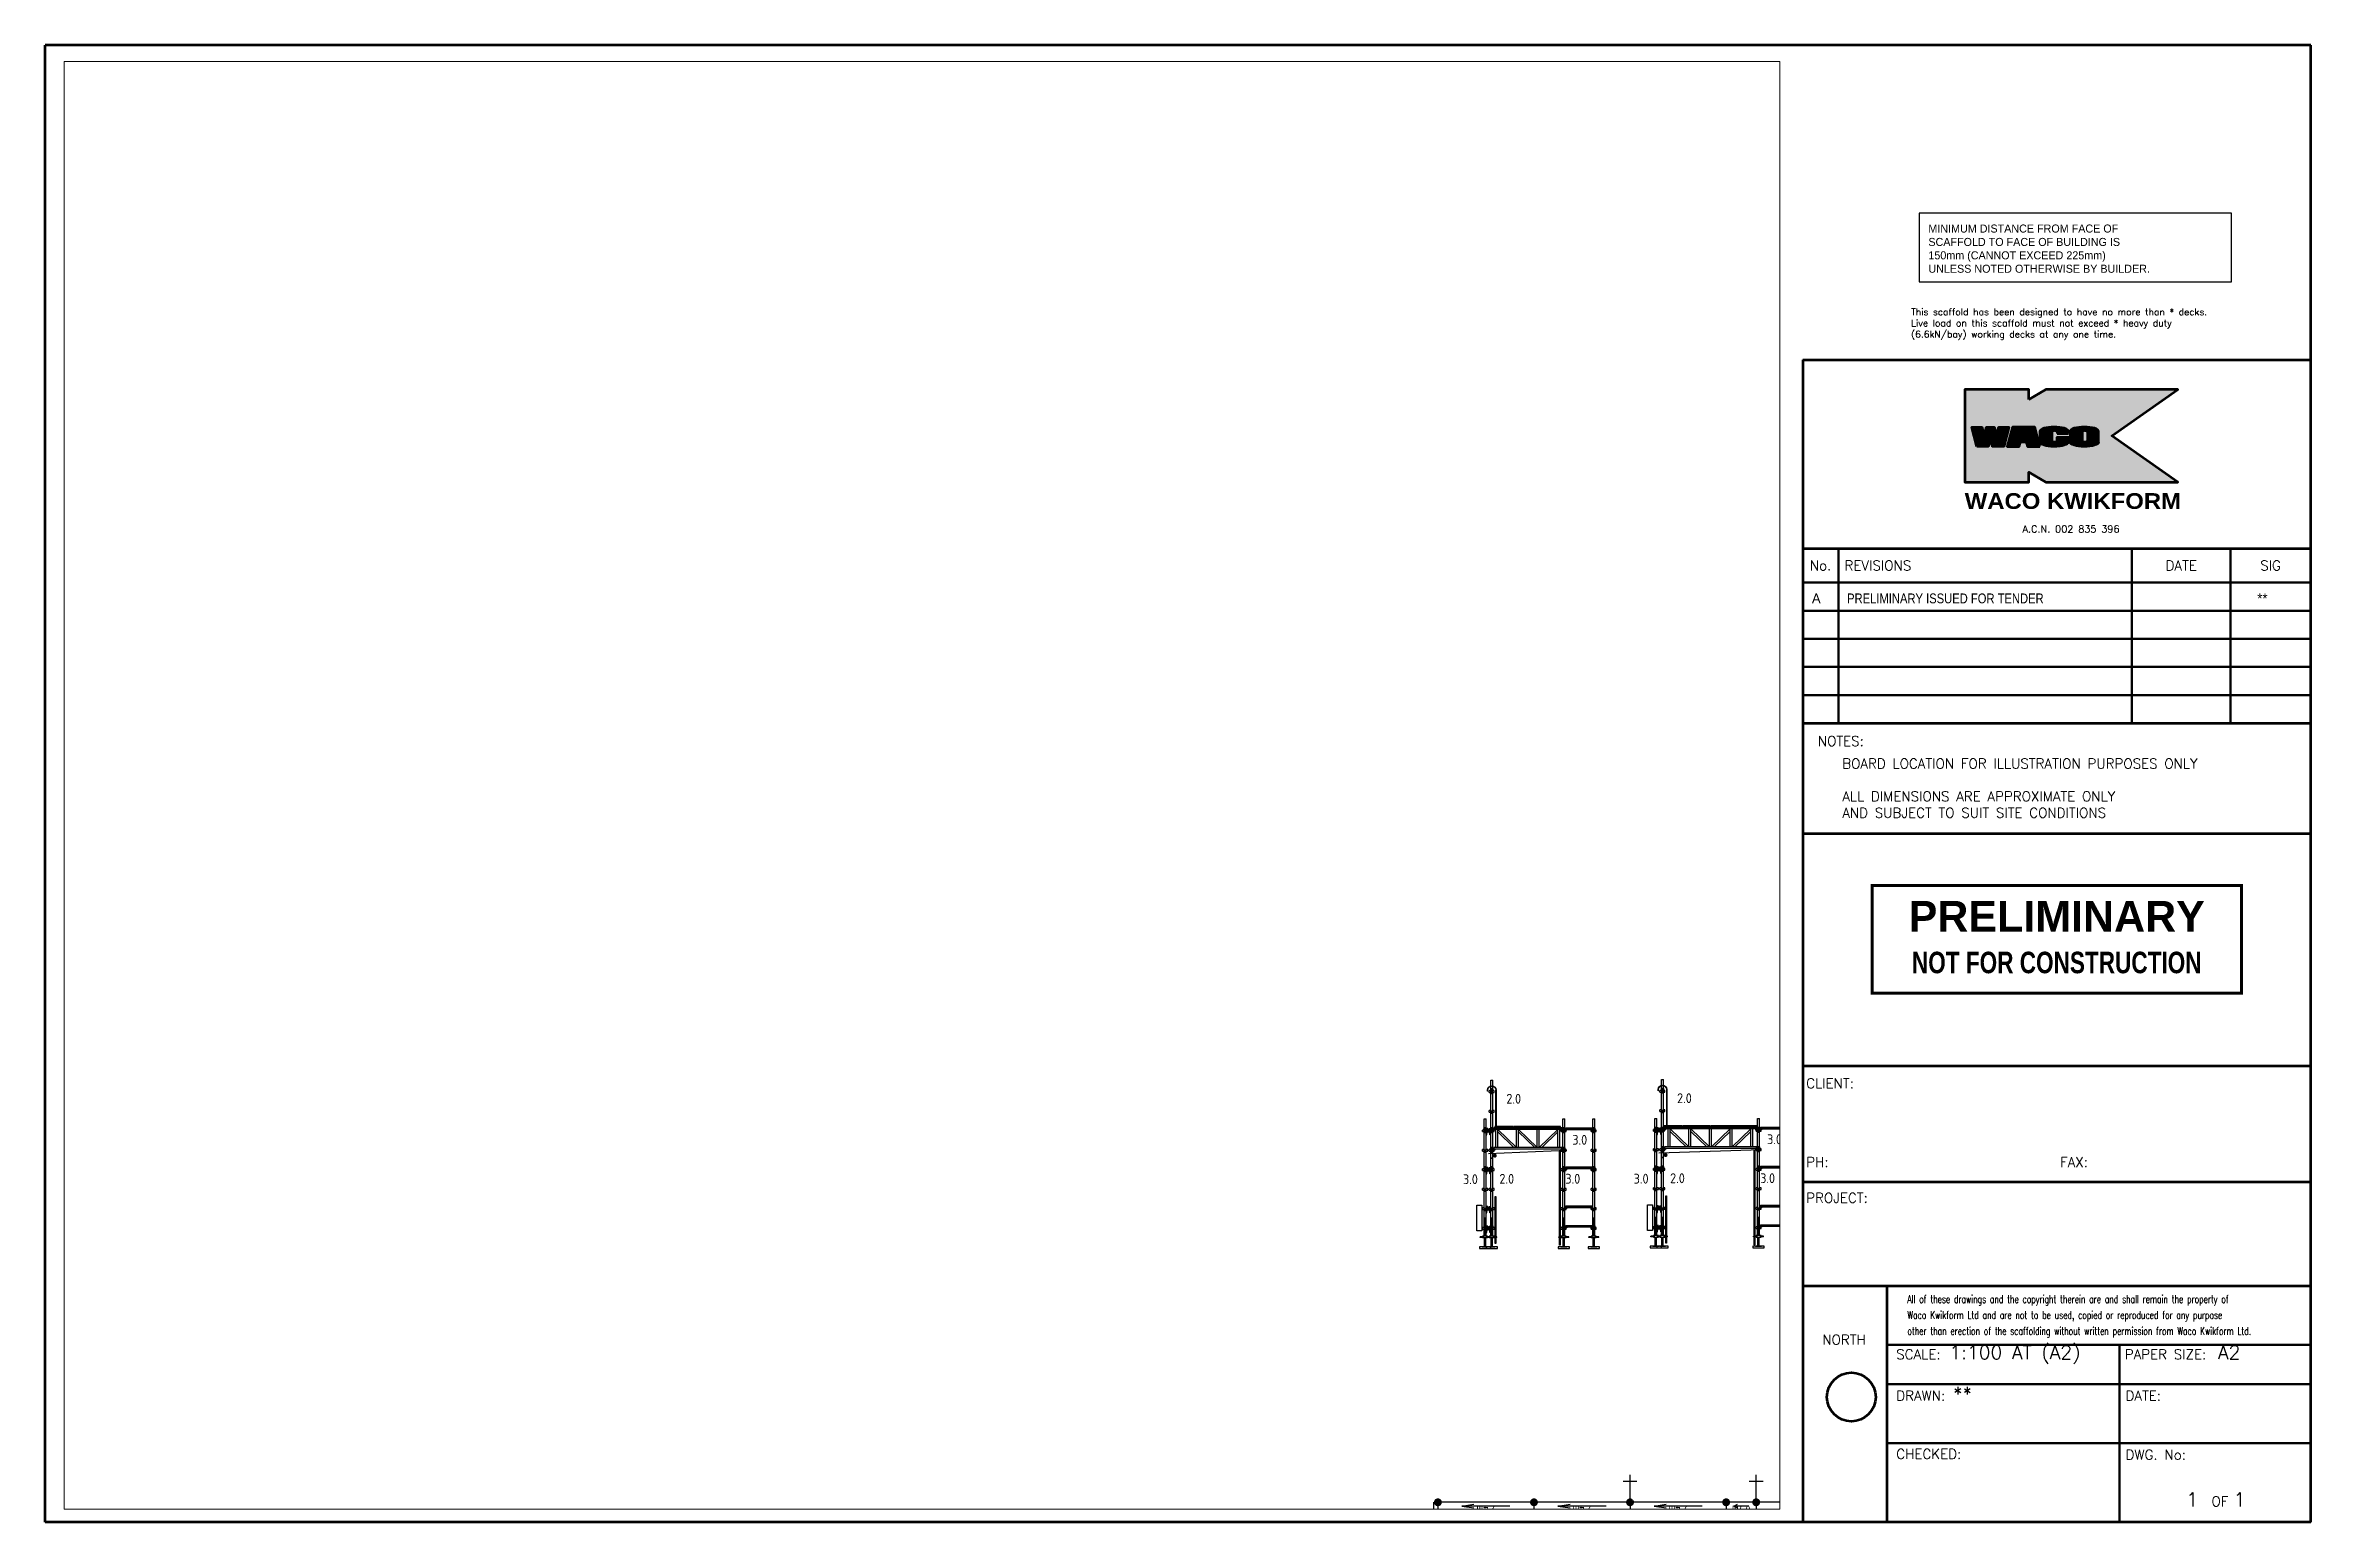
# Paper-space layout 'WACO Kwikform A2 Drawing Sheet No Ledgen' of a CAD drawing. Header units: millimetres. Extents: x 0 to 575, y 0 to 375.
# The model-space entities are those that its viewports show. They can reach past a viewport. Long polylines and large blocks are cut down to what shows.
import ezdxf
from ezdxf.enums import TextEntityAlignment as Align

# ---------------------------------------------------------------- set-up
doc = ezdxf.new("R2010")
doc.units = ezdxf.units.MM
doc.linetypes.add('KwikScaf_DASHED', pattern=[3.75, 2.5, -1.25])
doc.linetypes.add('KwikScaf_Line', pattern=[1, 1, 0])
doc.layers.get('0').update_dxf_attribs({"linetype": 'CONTINUOUS'})
for name, color, linetype in [('DISTANCE', 3, 'CONTINUOUS'), ('KwikScaf Matrix', 7, 'CONTINUOUS'), ('KwikScaf Schematic', 7, 'CONTINUOUS'), ('KwikScaf Sections', 7, 'CONTINUOUS'), ('PRELIMINARY', 7, 'CONTINUOUS'), ('RED', 8, 'CONTINUOUS')]:
    doc.layers.add(name, color=color, linetype=linetype)
for name, color, linetype, lineweight in [('Sheet 018', 10, 'CONTINUOUS', 18), ('Sheet 025', 7, 'CONTINUOUS', 25), ('Sheet 035', 5, 'CONTINUOUS', 35), ('Sheet 050', 130, 'CONTINUOUS', 50), ('Sheet 070', 180, 'CONTINUOUS', 70)]:
    doc.layers.add(name, color=color, linetype=linetype, lineweight=lineweight)
doc.layers.add('Viewport', color=7, linetype='CONTINUOUS', plot=False)
doc.styles.add('ARCH', font='archd.shx', dxfattribs={"height": 250})
doc.styles.add('KwikScaf ISO', font='isocp.shx')
doc.styles.add('ROMANS', font='romans')
doc.styles.add('STAMP', font='ARIALBD.TTF')
doc.styles.add('WACO', font='ariblk.TTF')
pattern_1 = [(0, (0, 0), (0, 0.174625), [0.127, -0.047625]), (90, (0, 0), (-0.174625, 1e-17), [0.127, -0.047625])]

# ---------------------------------------------------------------- blocks, each defined once
blk = doc.blocks.new('REVDES')
at = {"style": 'ARCH'}
for tag, p in [('01', (2.31, 1.87)), ('03', (87.68, 1.87)), ('04', (115.37, 1.87))]:
    blk.add_attdef(tag, p, '', height=2.5, dxfattribs=at)
at = {"style": 'ARCH', "width": 0.85}
blk.add_attdef('02', (11.25, 1.87), '', height=2.5, dxfattribs=at)
blk = doc.blocks.new('PREL')
at = {"layer": 'RED', "const_width": 100}
blk.add_lwpolyline([(6000, 1750), (-6000, 1750), (-6000, -1750), (6000, -1750)], close=True, dxfattribs=at)
at = {"layer": 'RED', "style": 'STAMP'}
blk.add_text('PRELIMINARY', height=1000, dxfattribs=at).set_placement((0, 750), align=Align.MIDDLE)
at = {"layer": 'RED', "style": 'STAMP', "width": 0.75}
blk.add_text('NOT FOR CONSTRUCTION', height=700, dxfattribs=at).set_placement((0, -750), align=Align.MIDDLE)
blk = doc.blocks.new('REVISED TITLE')
at = {"layer": 'Sheet 025', "style": 'ROMANS'}
for s, p in [('CLIENT:', (-128.05, 110.15)), ('PH:', (-128.05, 90.15)), ('FAX:', (-63.6, 90.15)), ('PROJECT:', (-128.05, 81.06)), ('SCALE:', (-105.19, 41.33)), ('PAPER SIZE:', (-47.19, 41.33)), ('DRAWN:', (-105.19, 30.85)), ('DATE:', (-46.99, 30.85)), ('CHECKED:', (-105.19, 16.04)), ('DWG. No:', (-46.99, 15.86)), ('OF', (-25.18, 3.98))]:
    blk.add_text(s, height=2.5, dxfattribs=at).set_placement(p)
at = {"layer": 'Sheet 035', "style": 'ROMANS'}
for tag, p in [('CLIENT_CONTACT', (-110.61, 110.15)), ('ADDRESS_STREET', (-110.61, 100.15)), ('COMPANY', (-110.61, 105.15)), ('CITY', (-110.61, 95.15)), ('PHONE_NO.', (-110.61, 90.15)), ('FAX_NO.', (-46.16, 90.15)), ('PROJECT_TITLE:', (-110.61, 81.06)), ('PROJECT_DESCRIPTION', (-110.61, 76.06)), ('PROJECT_DESCRIPTION_2', (-110.61, 71.06)), ('PROJECT_DESCRIPTION_3', (-110.61, 66.06)), ('PROJECT_DESCRIPTION_4', (-110.61, 61.06)), ('SCALE', (-91.76, 41.33)), ('PAPER_SIZE', (-23.56, 41.33)), ('DRAFTSMAN', (-90.76, 30.85)), ('DATE', (-35.55, 30.85)), ('DWG_NO', (-46.15, 9.93))]:
    blk.add_attdef(tag, p, '', height=3.5, dxfattribs=at)
for tag, p in [('PAGE_NO.', (-30.05, 3.98)), ('OF_PAGES.', (-18.05, 3.98))]:
    blk.add_attdef(tag, text='', height=3.5, dxfattribs=at).set_placement(p, align=Align.CENTER)
blk = doc.blocks.new('2D Jack Adjustable Screw')
at = {"color": 0, "extrusion": (1, -1.83691e-16, 2.30446e-16)}
for p, q in [((-265.5, 100), (-273.5, 100)), ((-273.5, 100), (-273.5, -52)), ((-265.5, 100), (-265.5, -52)), ((-265.5, 42.5), (-40, 42.5)), ((-265.5, 5.5), (-40, 5.5)), ((-40, 87.75), (-35, 87.75)), ((-40, 87.75), (-40, 24)), ((-40, 24), (-40, -39.75)), ((-35, 151.5), (-20, 151.5)), ((-35, 62.25), (-35, 151.5)), ((-35, 62.25), (-20, 62.25)), ((-20, 62.25), (-20, 151.5)), ((-20, 87.75), (0, 87.75)), ((0, 24), (0, 87.75)), ((0, 42.5), (454.5, 42.5)), ((0, -39.75), (0, 24)), ((0, 5.5), (454.5, 5.5)), ((454.5, 24), (454.5, 42.5)), ((454.5, 5.5), (454.5, 24)), ((-265.5, -52), (-273.5, -52)), ((-40, -39.75), (-35, -39.75)), ((-20, -14.25), (-35, -14.25)), ((-35, -103.5), (-35, -14.25)), ((-35, -103.5), (-20, -103.5)), ((-20, -103.5), (-20, -14.25)), ((-20, -39.75), (0, -39.75))]:
    blk.add_line(p, q, dxfattribs=at)
blk = doc.blocks.new('2D Standard 3 Metre')
at = {"layer": 'KwikScaf Matrix', "color": 0, "extrusion": (0, 1, 0)}
for p, q in [((-185, -24), (-185, 24)), ((-185, 24), (-8, 24)), ((-33, 16), (7, 16)), ((-33, 16), (-33, 6)), ((-33, 6), (-33, -6)), ((-8, 64), (-8, 60)), ((-8, 64), (32, 64)), ((-8, 60), (-8, 22)), ((-8, 22), (32, 22)), ((-8, 22), (-8, 18)), ((32, 18), (-8, 18)), ((7, 6), (7, 16)), ((7, -6), (7, 6)), ((32, 60), (32, 64)), ((32, 22), (32, 60)), ((32, 24), (487, 24)), ((32, 18), (32, 22)), ((462, 16), (462, 6)), ((462, 16), (502, 16)), ((462, 6), (462, -6)), ((487, 64), (487, 60)), ((487, 64), (527, 64)), ((487, 60), (487, 22)), ((487, 22), (527, 22)), ((487, 22), (487, 18)), ((527, 18), (487, 18)), ((502, 6), (502, 16)), ((502, -6), (502, 6)), ((527, 60), (527, 64)), ((527, 22), (527, 60)), ((527, 24), (982, 24)), ((527, 18), (527, 22)), ((957, 16), (997, 16)), ((957, 16), (957, 6)), ((957, 6), (957, -6)), ((982, 64), (982, 60)), ((982, 64), (1022, 64)), ((982, 60), (982, 22)), ((982, 22), (1022, 22)), ((982, 22), (982, 18)), ((1022, 18), (982, 18)), ((997, 6), (997, 16)), ((997, -6), (997, 6)), ((1022, 60), (1022, 64)), ((1022, 22), (1022, 60)), ((1022, 24), (1477, 24)), ((1022, 18), (1022, 22)), ((1452, 16), (1492, 16)), ((1452, 16), (1452, 6)), ((1452, 6), (1452, -6)), ((1477, 64), (1477, 60)), ((1477, 64), (1517, 64)), ((1477, 60), (1477, 22)), ((1477, 22), (1517, 22)), ((1477, 22), (1477, 18)), ((1517, 18), (1477, 18)), ((1492, 6), (1492, 16)), ((1492, -6), (1492, 6)), ((1517, 60), (1517, 64)), ((1517, 22), (1517, 60)), ((1517, 24), (1972, 24)), ((1517, 18), (1517, 22)), ((1947, 16), (1987, 16)), ((1947, 16), (1947, 6)), ((1947, 6), (1947, -6)), ((1972, 64), (1972, 60)), ((1972, 64), (2012, 64)), ((1972, 60), (1972, 22)), ((1972, 22), (2012, 22)), ((1972, 22), (1972, 18)), ((2012, 18), (1972, 18)), ((1987, 6), (1987, 16)), ((1987, -6), (1987, 6)), ((2012, 60), (2012, 64)), ((2012, 22), (2012, 60)), ((2012, 24), (2467, 24)), ((2012, 18), (2012, 22)), ((2442, 16), (2442, 6)), ((2442, 16), (2482, 16)), ((2442, 6), (2442, -6)), ((2467, 64), (2467, 60)), ((2467, 64), (2507, 64)), ((2467, 60), (2467, 22)), ((2467, 22), (2507, 22)), ((2467, 22), (2467, 18)), ((2507, 18), (2467, 18)), ((2482, 6), (2482, 16)), ((2482, -6), (2482, 6)), ((2507, 60), (2507, 64)), ((2507, 22), (2507, 60)), ((2507, 24), (2787, 24)), ((2507, 18), (2507, 22)), ((2787, 24), (2787, -24)), ((-185, -24), (-8, -24)), ((-33, -6), (-33, -16)), ((-33, -16), (7, -16)), ((-8, -18), (32, -18)), ((-8, -18), (-8, -22)), ((-8, -22), (-8, -60)), ((-8, -22), (32, -22)), ((-8, -60), (-8, -64)), ((-8, -64), (32, -64)), ((7, -16), (7, -6)), ((32, -22), (32, -18)), ((32, -60), (32, -22)), ((32, -24), (487, -24)), ((32, -64), (32, -60)), ((462, -6), (462, -16)), ((462, -16), (502, -16)), ((487, -18), (527, -18)), ((487, -18), (487, -22)), ((487, -22), (487, -60)), ((487, -22), (527, -22)), ((487, -60), (487, -64)), ((487, -64), (527, -64)), ((502, -16), (502, -6)), ((527, -22), (527, -18)), ((527, -60), (527, -22)), ((527, -24), (982, -24)), ((527, -64), (527, -60)), ((957, -6), (957, -16)), ((957, -16), (997, -16)), ((982, -18), (1022, -18)), ((982, -18), (982, -22)), ((982, -22), (982, -60)), ((982, -22), (1022, -22)), ((982, -60), (982, -64)), ((982, -64), (1022, -64)), ((997, -16), (997, -6)), ((1022, -22), (1022, -18)), ((1022, -60), (1022, -22)), ((1022, -24), (1477, -24)), ((1022, -64), (1022, -60)), ((1452, -6), (1452, -16)), ((1452, -16), (1492, -16)), ((1477, -18), (1517, -18)), ((1477, -18), (1477, -22)), ((1477, -22), (1477, -60)), ((1477, -22), (1517, -22)), ((1477, -60), (1477, -64)), ((1477, -64), (1517, -64)), ((1492, -16), (1492, -6)), ((1517, -22), (1517, -18)), ((1517, -60), (1517, -22)), ((1517, -24), (1972, -24)), ((1517, -64), (1517, -60)), ((1947, -6), (1947, -16)), ((1947, -16), (1987, -16)), ((1972, -18), (2012, -18)), ((1972, -18), (1972, -22)), ((1972, -22), (1972, -60)), ((1972, -22), (2012, -22)), ((1972, -60), (1972, -64)), ((1972, -64), (2012, -64)), ((1987, -16), (1987, -6)), ((2012, -22), (2012, -18)), ((2012, -60), (2012, -22)), ((2012, -24), (2467, -24)), ((2012, -64), (2012, -60)), ((2442, -6), (2442, -16)), ((2442, -16), (2482, -16)), ((2467, -18), (2507, -18)), ((2467, -18), (2467, -22)), ((2467, -22), (2467, -60)), ((2467, -22), (2507, -22)), ((2467, -60), (2467, -64)), ((2467, -64), (2507, -64)), ((2482, -16), (2482, -6)), ((2507, -22), (2507, -18)), ((2507, -60), (2507, -22)), ((2507, -24), (2787, -24)), ((2507, -64), (2507, -60))]:
    blk.add_line(p, q, dxfattribs=at)
blk = doc.blocks.new('2D Standard 2 Metre')
at = {"layer": 'KwikScaf Matrix', "color": 0, "extrusion": (0, 1, 0)}
for p, q in [((-185, -24), (-185, 24)), ((-185, 24), (-8, 24)), ((-33, 16), (7, 16)), ((-33, 16), (-33, 6)), ((-33, 6), (-33, -6)), ((-8, 64), (-8, 60)), ((-8, 64), (32, 64)), ((-8, 60), (-8, 22)), ((-8, 22), (32, 22)), ((-8, 22), (-8, 18)), ((32, 18), (-8, 18)), ((7, 6), (7, 16)), ((7, -6), (7, 6)), ((32, 60), (32, 64)), ((32, 22), (32, 60)), ((32, 24), (487, 24)), ((32, 18), (32, 22)), ((462, 16), (502, 16)), ((462, 16), (462, 6)), ((462, 6), (462, -6)), ((487, 64), (487, 60)), ((487, 64), (527, 64)), ((487, 60), (487, 22)), ((487, 22), (527, 22)), ((487, 22), (487, 18)), ((527, 18), (487, 18)), ((502, 6), (502, 16)), ((502, -6), (502, 6)), ((527, 60), (527, 64)), ((527, 22), (527, 60)), ((527, 24), (982, 24)), ((527, 18), (527, 22)), ((957, 16), (997, 16)), ((957, 16), (957, 6)), ((957, 6), (957, -6)), ((982, 64), (982, 60)), ((982, 64), (1022, 64)), ((982, 60), (982, 22)), ((982, 22), (1022, 22)), ((982, 22), (982, 18)), ((1022, 18), (982, 18)), ((997, 6), (997, 16)), ((997, -6), (997, 6)), ((1022, 60), (1022, 64)), ((1022, 22), (1022, 60)), ((1022, 24), (1477, 24)), ((1022, 18), (1022, 22)), ((1452, 16), (1492, 16)), ((1452, 16), (1452, 6)), ((1452, 6), (1452, -6)), ((1477, 64), (1517, 64)), ((1477, 64), (1477, 60)), ((1477, 60), (1477, 22)), ((1477, 22), (1517, 22)), ((1477, 22), (1477, 18)), ((1517, 18), (1477, 18)), ((1492, 6), (1492, 16)), ((1492, -6), (1492, 6)), ((1517, 60), (1517, 64)), ((1517, 22), (1517, 60)), ((1517, 24), (1796, 24)), ((1517, 18), (1517, 22)), ((1796, 24), (1796, -24)), ((-185, -24), (-8, -24)), ((-33, -6), (-33, -16)), ((-33, -16), (7, -16)), ((-8, -18), (32, -18)), ((-8, -18), (-8, -22)), ((-8, -22), (-8, -60)), ((-8, -22), (32, -22)), ((-8, -60), (-8, -64)), ((-8, -64), (32, -64)), ((7, -16), (7, -6)), ((32, -22), (32, -18)), ((32, -60), (32, -22)), ((32, -24), (487, -24)), ((32, -64), (32, -60)), ((462, -6), (462, -16)), ((462, -16), (502, -16)), ((487, -18), (527, -18)), ((487, -18), (487, -22)), ((487, -22), (487, -60)), ((487, -22), (527, -22)), ((487, -60), (487, -64)), ((487, -64), (527, -64)), ((502, -16), (502, -6)), ((527, -22), (527, -18)), ((527, -60), (527, -22)), ((527, -24), (982, -24)), ((527, -64), (527, -60)), ((957, -6), (957, -16)), ((957, -16), (997, -16)), ((982, -18), (1022, -18)), ((982, -18), (982, -22)), ((982, -22), (982, -60)), ((982, -22), (1022, -22)), ((982, -60), (982, -64)), ((982, -64), (1022, -64)), ((997, -16), (997, -6)), ((1022, -22), (1022, -18)), ((1022, -60), (1022, -22)), ((1022, -24), (1477, -24)), ((1022, -64), (1022, -60)), ((1452, -6), (1452, -16)), ((1452, -16), (1492, -16)), ((1477, -18), (1517, -18)), ((1477, -18), (1477, -22)), ((1477, -22), (1517, -22)), ((1477, -22), (1477, -60)), ((1477, -60), (1477, -64)), ((1477, -64), (1517, -64)), ((1492, -16), (1492, -6)), ((1517, -22), (1517, -18)), ((1517, -60), (1517, -22)), ((1517, -24), (1796, -24)), ((1517, -64), (1517, -60))]:
    blk.add_line(p, q, dxfattribs=at)
blk = doc.blocks.new('2.4m Ledger Transom')
at = {"color": 3, "extrusion": (0, 1, -1.83691e-16)}
for p, q in [((0, -75), (0, 0)), ((0, 0), (20, 0)), ((20, 0), (17, -25)), ((2365, 13), (25, 13)), ((25, 13), (25, -20)), ((2365, -20), (2365, 13)), ((2370, 0), (2373, -25)), ((2390, 0), (2370, 0)), ((2390, -75), (2390, 0)), ((10, -75), (0, -75)), ((0, -575), (0, -500)), ((0, -500), (20, -500)), ((10, -575), (0, -575)), ((13, -50), (10, -75)), ((13, -550), (10, -575)), ((50, -50), (13, -50)), ((50, -550), (13, -550)), ((17, -25), (25, -25)), ((20, -500), (17, -525)), ((17, -525), (25, -525)), ((2365, -20), (25, -20)), ((25, -20), (25, -25)), ((2365, -25), (25, -25)), ((2365, -487), (25, -487)), ((25, -487), (25, -520)), ((25, -520), (25, -525)), ((2365, -525), (25, -525)), ((50, -25), (50, -50)), ((50, -525), (50, -550)), ((2340, -25), (2340, -50)), ((2340, -50), (2377, -50)), ((2340, -525), (2340, -550)), ((2340, -550), (2377, -550)), ((2365, -25), (2365, -20)), ((2373, -25), (2365, -25)), ((2365, -520), (2365, -487)), ((2365, -525), (2365, -520)), ((2373, -525), (2365, -525)), ((2370, -500), (2373, -525)), ((2390, -500), (2370, -500)), ((2377, -50), (2380, -75)), ((2377, -550), (2380, -575)), ((2380, -75), (2390, -75)), ((2380, -575), (2390, -575)), ((2390, -575), (2390, -500))]:
    blk.add_line(p, q, dxfattribs=at)
at = {"color": 3}
for p, q in [((120, -487), (120, -25)), ((170, -487), (170, -25)), ((170, -25), (645, -487)), ((170, -90), (578, -487)), ((645, -487), (645, -25)), ((695, -487), (695, -25)), ((695, -25), (1170, -487)), ((695, -90), (1103, -487)), ((1170, -487), (1170, -25)), ((1220, -487), (1220, -25)), ((1695, -25), (1220, -487)), ((1695, -90), (1287, -487)), ((1695, -487), (1695, -25)), ((1745, -487), (1745, -25)), ((2220, -25), (1745, -487)), ((2220, -90), (1812, -487)), ((2220, -487), (2220, -25)), ((2270, -487), (2270, -25))]:
    blk.add_line(p, q, dxfattribs=at)
blk = doc.blocks.new('Meshguard')
for p, q in [((-109, 0), (-109, -926)), ((-99, 0), (-99, -926)), ((99, -30), (99, 0)), ((109, -30), (109, 0)), ((99, -30), (109, -30)), ((-109, -926), (-99, -926))]:
    blk.add_line(p, q)
for radius in [109, 99.3]:
    blk.add_arc((0, 0), radius, 0, 180)
blk = doc.blocks.new('Double C Coupler')
at = {"color": 3}
for p, q in [((-120, 0), (-62, 0)), ((-120, -5), (-120, 0)), ((0, 0), (-58, 0)), ((0, -5), (0, 0)), ((-67, -5), (-120, -5)), ((-120, -62), (-120, -57)), ((-120, -57), (-67, -57)), ((-62, -62), (-120, -62)), ((-109, -5), (-109, -57)), ((-105, -62), (-75, -62)), ((-65, -55), (-65, -7)), ((-60, -2), (-60, -60)), ((-60, -2), (-60, -60)), ((-58, -62), (0, -62)), ((-55, -55), (-55, -7)), ((-53, -5), (0, -5)), ((0, -57), (-53, -57)), ((-15, -62), (-45, -62)), ((-11, -5), (-11, -57)), ((0, -62), (0, -57))]:
    blk.add_line(p, q, dxfattribs=at)
at = {"color": 3, "extrusion": (0, -1, 6.12303e-17)}
for p, q in [((-109, 27), (-109, 0)), ((-79, 27), (-109, 27)), ((-82, 0), (-79, 27)), ((-38, 0), (-41, 27)), ((-41, 27), (-11, 27)), ((-11, 27), (-11, 0)), ((-109, -62), (-109, -137)), ((-109, -137), (-99, -137)), ((-99, -137), (-90, -62)), ((-89, -57), (-83, -5)), ((-31, -57), (-37, -5)), ((-21, -137), (-30, -62)), ((-11, -137), (-21, -137)), ((-11, -62), (-11, -137))]:
    blk.add_line(p, q, dxfattribs=at)
at = {"color": 3}
for centre, start, end in [((-62, -2), 0, 90), ((-58, -2), 90, 180), ((-67, -7), 0, 90), ((-67, -55), 270, 0), ((-62, -60), 270, 0), ((-58, -60), 180, 270), ((-53, -7), 90, 180), ((-53, -55), 180, 270)]:
    blk.add_arc(centre, 2, start, end, dxfattribs=at)
blk = doc.blocks.new('0.8m Transom')
at = {"color": 2, "extrusion": (0, 1, -1.83691e-16)}
for p, q in [((63360, 14584), (63360, 14659)), ((63360, 14659), (63380, 14659)), ((63370, 14584), (63360, 14584)), ((63373, 14609), (63370, 14584)), ((63410, 14609), (63373, 14609)), ((63380, 14659), (63377, 14634)), ((63377, 14634), (63385, 14634)), ((63385, 14672), (64049, 14672)), ((63385, 14639), (63385, 14672)), ((63385, 14639), (64049, 14639)), ((63385, 14634), (63385, 14639)), ((63385, 14634), (64049, 14634)), ((63410, 14634), (63410, 14609)), ((64024, 14634), (64024, 14609)), ((64024, 14609), (64061, 14609)), ((64049, 14639), (64049, 14672)), ((64049, 14634), (64049, 14639)), ((64057, 14634), (64049, 14634)), ((64054, 14659), (64057, 14634)), ((64074, 14659), (64054, 14659)), ((64061, 14609), (64064, 14584)), ((64064, 14584), (64074, 14584)), ((64074, 14584), (64074, 14659))]:
    blk.add_line(p, q, dxfattribs=at)
blk = doc.blocks.new('2.4m Wide No 1')
at = {"color": 4}
blk.add_line((-832, 2485), (-3440, 2401), dxfattribs=at)
at = {"color": 1}
for points in [[(-1019, 2477), (-1002, 2477), (-1002, 77), (-1019, 77)], [(-3244, 120), (-3261, 120), (-3261, 1320), (-3244, 1320)]]:
    blk.add_lwpolyline(points, close=True, dxfattribs=at)
blk.add_lwpolyline([(-3728, 1094), (-3596, 1094), (-3596, 442), (-3728, 442)], close=True)
at = {"layer": 'KwikScaf Sections', "color": 40, "const_width": 50}
for points in [[(-3371, 4020, 1), (-3321, 4020, 1)], [(-3541, 3030, 1), (-3491, 3030, 1)], [(-3371, 3030, 1), (-3321, 3030, 1)], [(-932, 3030, 1), (-882, 3030, 1)], [(-170, 3030, 1), (-120, 3030, 1)], [(-3371, 2535, 1), (-3321, 2535, 1)], [(-3293, 2354, 1), (-3243, 2354, 1)], [(-932, 2535, 1), (-882, 2535, 1)], [(-3539, 2045, 1), (-3489, 2045, 1)], [(-3371, 2045, 1), (-3321, 2045, 1)], [(-932, 2045, 1), (-882, 2045, 1)], [(-170, 2045, 1), (-120, 2045, 1)], [(-3539, 554, 1), (-3489, 554, 1)], [(-3371, 554, 1), (-3321, 554, 1)], [(-932, 554, 1), (-882, 554, 1)], [(-170, 554, 1), (-120, 554, 1)]]:
    blk.add_lwpolyline(points, format="xyb", close=True, dxfattribs=at)
at = {"layer": 'KwikScaf Sections', "color": 20}
for points in [[(-3322, 3031), (-3092, 3031), (-3092, 3095), (-3322, 3095)], [(-3082, 3031), (-2852, 3031), (-2852, 3095), (-3082, 3095)], [(-2842, 3031), (-2612, 3031), (-2612, 3095), (-2842, 3095)], [(-2602, 3031), (-2372, 3031), (-2372, 3095), (-2602, 3095)], [(-2362, 3031), (-2132, 3031), (-2132, 3095), (-2362, 3095)], [(-2121, 3031), (-1891, 3031), (-1891, 3095), (-2121, 3095)], [(-1881, 3031), (-1651, 3031), (-1651, 3095), (-1881, 3095)], [(-1641, 3031), (-1411, 3031), (-1411, 3095), (-1641, 3095)], [(-1401, 3031), (-1171, 3031), (-1171, 3095), (-1401, 3095)], [(-1161, 3031), (-931, 3031), (-931, 3095), (-1161, 3095)]]:
    blk.add_lwpolyline(points, close=True, dxfattribs=at)
at = {"layer": 'KwikScaf Sections', "color": 200}
for points in [[(-3659, 0), (-3369, 0), (-3369, 38), (-3659, 38)], [(-3491, 0), (-3201, 0), (-3201, 38), (-3491, 38)], [(-1052, 0), (-762, 0), (-762, 38), (-1052, 38)], [(-290, 0), (0, 0), (0, 38), (-290, 38)]]:
    blk.add_lwpolyline(points, close=True, dxfattribs=at)
at = {"xscale": -1}
blk.add_blockref('Meshguard', (-3346, 4020), dxfattribs=at)
for name, p in [('Double C Coupler', (-3370, 3018)), ('2.4m Ledger Transom', (-3322, 3047)), ('0.8m Transom', (-64243, -11612)), ('Double C Coupler', (-3370, 2027)), ('0.8m Transom', (-64243, -12603)), ('Double C Coupler', (-3370, 1037)), ('0.8m Transom', (-64243, -13593)), ('0.8m Transom', (-64243, -14088)), ('Double C Coupler', (-3370, 540))]:
    blk.add_blockref(name, p)
at = {"layer": 'KwikScaf Sections', "color": 180, "rotation": 90}
for name, p in [('2D Standard 2 Metre', (-3346, 2479)), ('2D Standard 3 Metre', (-3514, 498)), ('2D Standard 3 Metre', (-907, 498)), ('2D Standard 3 Metre', (-145, 498)), ('2D Standard 2 Metre', (-3346, 498))]:
    blk.add_blockref(name, p, dxfattribs=at)
at = {"layer": 'KwikScaf Sections', "color": 190, "rotation": 90}
for p in [(-3490, 312), (-3322, 312), (-883, 312), (-121, 312)]:
    blk.add_blockref('2D Jack Adjustable Screw', p, dxfattribs=at)
at = {"layer": 'KwikScaf Sections', "color": 7, "style": 'KwikScaf ISO'}
for p in [(-3261, 3799), (-3438, 1766)]:
    blk.add_text('  2.0  ', height=250, dxfattribs=at).set_placement(p, align=Align.MIDDLE_LEFT)
for p in [(-27, 2756), (-3413, 1755), (-203, 1767)]:
    blk.add_text('  3.0  ', height=250, dxfattribs=at).set_placement(p, align=Align.MIDDLE_RIGHT)
blk = doc.blocks.new('1.8m Ledger Transom')
at = {"color": 3, "extrusion": (0, 1, -1.83691e-16)}
for p, q in [((0, -75), (0, 0)), ((0, 0), (20, 0)), ((20, 0), (17, -25)), ((1755, 13), (25, 13)), ((25, 13), (25, -20)), ((1755, -20), (1755, 13)), ((1760, 0), (1763, -25)), ((1780, 0), (1760, 0)), ((1780, -75), (1780, 0)), ((10, -75), (0, -75)), ((0, -575), (0, -500)), ((0, -500), (20, -500)), ((10, -575), (0, -575)), ((13, -50), (10, -75)), ((13, -550), (10, -575)), ((50, -50), (13, -50)), ((50, -550), (13, -550)), ((17, -25), (25, -25)), ((20, -500), (17, -525)), ((17, -525), (25, -525)), ((1755, -20), (25, -20)), ((25, -20), (25, -25)), ((1763, -25), (25, -25)), ((1755, -487), (25, -487)), ((25, -487), (25, -520)), ((25, -520), (25, -525)), ((1763, -525), (25, -525)), ((50, -25), (50, -50)), ((50, -525), (50, -550)), ((1730, -25), (1730, -50)), ((1730, -50), (1767, -50)), ((1730, -525), (1730, -550)), ((1730, -550), (1767, -550)), ((1755, -25), (1755, -20)), ((1763, -25), (1755, -25)), ((1755, -520), (1755, -487)), ((1755, -525), (1755, -520)), ((1763, -525), (1755, -525)), ((1760, -500), (1763, -525)), ((1780, -500), (1760, -500)), ((1767, -50), (1770, -75)), ((1767, -550), (1770, -575)), ((1770, -75), (1780, -75)), ((1770, -575), (1780, -575)), ((1780, -575), (1780, -500))]:
    blk.add_line(p, q, dxfattribs=at)
at = {"color": 3}
for p, q in [((82, -487), (82, -25)), ((132, -487), (132, -25)), ((132, -25), (607, -487)), ((132, -90), (540, -487)), ((607, -487), (607, -25)), ((657, -487), (657, -25)), ((657, -25), (1132, -487)), ((657, -90), (1065, -487)), ((1132, -487), (1132, -25)), ((1182, -487), (1182, -25)), ((1657, -25), (1182, -487)), ((1657, -90), (1248, -487)), ((1657, -487), (1657, -25)), ((1707, -487), (1707, -25))]:
    blk.add_line(p, q, dxfattribs=at)
blk = doc.blocks.new('1.8m Wide No 1')
at = {"color": 4}
blk.add_line((-832, 2485), (-2818, 2398), dxfattribs=at)
at = {"color": 1}
for points in [[(-1019, 2477), (-1002, 2477), (-1002, 77), (-1019, 77)], [(-2633, 120), (-2650, 120), (-2650, 1320), (-2633, 1320)]]:
    blk.add_lwpolyline(points, close=True, dxfattribs=at)
blk.add_lwpolyline([(-3117, 1094), (-2985, 1094), (-2985, 442), (-3117, 442)], close=True)
at = {"layer": 'KwikScaf Sections', "color": 40, "const_width": 50}
for points in [[(-2760, 4020, 1), (-2710, 4020, 1)], [(-2930, 3030, 1), (-2880, 3030, 1)], [(-2760, 3030, 1), (-2710, 3030, 1)], [(-932, 3030, 1), (-882, 3030, 1)], [(-170, 3030, 1), (-120, 3030, 1)], [(-2760, 2535, 1), (-2710, 2535, 1)], [(-2682, 2354, 1), (-2632, 2354, 1)], [(-932, 2535, 1), (-882, 2535, 1)], [(-2928, 2045, 1), (-2878, 2045, 1)], [(-2760, 2045, 1), (-2710, 2045, 1)], [(-932, 2045, 1), (-882, 2045, 1)], [(-170, 2045, 1), (-120, 2045, 1)], [(-2928, 554, 1), (-2878, 554, 1)], [(-2760, 554, 1), (-2710, 554, 1)], [(-932, 554, 1), (-882, 554, 1)], [(-170, 554, 1), (-120, 554, 1)]]:
    blk.add_lwpolyline(points, format="xyb", close=True, dxfattribs=at)
at = {"layer": 'KwikScaf Sections', "color": 20}
for points in [[(-2658, 3031), (-2428, 3031), (-2428, 3095), (-2658, 3095)], [(-2418, 3031), (-2188, 3031), (-2188, 3095), (-2418, 3095)], [(-2178, 3031), (-1948, 3031), (-1948, 3095), (-2178, 3095)], [(-1938, 3031), (-1708, 3031), (-1708, 3095), (-1938, 3095)], [(-1698, 3031), (-1468, 3031), (-1468, 3095), (-1698, 3095)], [(-1458, 3031), (-1228, 3031), (-1228, 3095), (-1458, 3095)], [(-1218, 3031), (-988, 3031), (-988, 3095), (-1218, 3095)]]:
    blk.add_lwpolyline(points, close=True, dxfattribs=at)
at = {"layer": 'KwikScaf Sections', "color": 200}
for points in [[(-3048, 0), (-2758, 0), (-2758, 38), (-3048, 38)], [(-2880, 0), (-2590, 0), (-2590, 38), (-2880, 38)], [(-1052, 0), (-762, 0), (-762, 38), (-1052, 38)], [(-290, 0), (0, 0), (0, 38), (-290, 38)]]:
    blk.add_lwpolyline(points, close=True, dxfattribs=at)
at = {"xscale": -1}
blk.add_blockref('Meshguard', (-2735, 4020), dxfattribs=at)
for name, p in [('Double C Coupler', (-2759, 3018)), ('1.8m Ledger Transom', (-2711, 3047)), ('0.8m Transom', (-64243, -11612)), ('Double C Coupler', (-2759, 2027)), ('0.8m Transom', (-64243, -12603)), ('Double C Coupler', (-2759, 1037)), ('0.8m Transom', (-64243, -13593)), ('0.8m Transom', (-64243, -14088)), ('Double C Coupler', (-2759, 540))]:
    blk.add_blockref(name, p)
at = {"layer": 'KwikScaf Sections', "color": 180, "rotation": 90}
for name, p in [('2D Standard 2 Metre', (-2735, 2479)), ('2D Standard 3 Metre', (-2903, 498)), ('2D Standard 3 Metre', (-907, 498)), ('2D Standard 3 Metre', (-145, 498)), ('2D Standard 2 Metre', (-2735, 498))]:
    blk.add_blockref(name, p, dxfattribs=at)
at = {"layer": 'KwikScaf Sections', "color": 190, "rotation": 90}
for p in [(-2879, 312), (-2711, 312), (-883, 312), (-121, 312)]:
    blk.add_blockref('2D Jack Adjustable Screw', p, dxfattribs=at)
at = {"layer": 'KwikScaf Sections', "color": 7, "style": 'KwikScaf ISO'}
for p in [(-2650, 3799), (-2827, 1766)]:
    blk.add_text('  2.0  ', height=250, dxfattribs=at).set_placement(p, align=Align.MIDDLE_LEFT)
for p in [(-27, 2756), (-2802, 1755), (-203, 1767)]:
    blk.add_text('  3.0  ', height=250, dxfattribs=at).set_placement(p, align=Align.MIDDLE_RIGHT)

msp = doc.modelspace()

# ---------------------------------------------------------------- linework, layer by layer
at = {"layer": 'KwikScaf Schematic', "color": 3, "linetype": 'KwikScaf_Line'}
for p, q in [((48392, -692), (48392, 8)), ((51593, -692), (51593, 8)), ((48567, -167), (48217, -167)), ((51768, -167), (51418, -167)), ((43514, -692), (43514, -1454)), ((45953, -692), (43514, -692)), ((44124, -787), (44429, -739)), ((45344, -787), (44124, -787)), ((44124, -787), (44429, -835)), ((45953, -692), (45953, -1454)), ((48392, -692), (45953, -692)), ((46563, -787), (46868, -739)), ((47783, -787), (46563, -787)), ((46563, -787), (46868, -835)), ((48392, -692), (48392, -1454)), ((50831, -692), (48392, -692)), ((49002, -787), (49307, -739)), ((50222, -787), (49002, -787)), ((49002, -787), (49307, -835)), ((51593, -692), (51593, -1454)), ((54032, -692), (51593, -692)), ((52203, -787), (52508, -739)), ((53423, -787), (52203, -787)), ((52203, -787), (52508, -835))]:
    msp.add_line(p, q, dxfattribs=at)
at = {"layer": 'KwikScaf Schematic', "color": 3, "linetype": 'KwikScaf_DASHED'}
for p, q in [((43414, -1454), (43414, -692)), ((43714, -1254), (43714, -892))]:
    msp.add_line(p, q, dxfattribs=at)
at = {"layer": 'KwikScaf Schematic', "color": 4, "linetype": 'KwikScaf_Line'}
for p, q in [((50831, -692), (50831, -1454)), ((51593, -692), (50831, -692)), ((51022, -787), (51117, -739)), ((51403, -787), (51022, -787)), ((51022, -787), (51117, -835))]:
    msp.add_line(p, q, dxfattribs=at)
at = {"layer": 'KwikScaf Schematic', "color": 3, "linetype": 'KwikScaf_Line'}
for points in [[(43514, -742, 100, 100, -0.198912), (43479, -727, 100, 100, -0.198912), (43464, -692, 100, 100, -0.198912), (43479, -656, 100, 100, -0.198912), (43514, -642, 100, 100, -0.198912), (43550, -656, 100, 100, -0.198912), (43564, -692, 100, 100, -0.198912), (43550, -727, 100, 100, -0.198912)], [(45953, -742, 100, 100, -0.198912), (45918, -727, 100, 100, -0.198912), (45903, -692, 100, 100, -0.198912), (45918, -656, 100, 100, -0.198912), (45953, -642, 100, 100, -0.198912), (45989, -656, 100, 100, -0.198912), (46003, -692, 100, 100, -0.198912), (45989, -727, 100, 100, -0.198912)], [(48392, -742, 100, 100, -0.198912), (48357, -727, 100, 100, -0.198912), (48342, -692, 100, 100, -0.198912), (48357, -656, 100, 100, -0.198912), (48392, -642, 100, 100, -0.198912), (48428, -656, 100, 100, -0.198912), (48442, -692, 100, 100, -0.198912), (48428, -727, 100, 100, -0.198912)], [(51593, -742, 100, 100, -0.198912), (51558, -727, 100, 100, -0.198912), (51543, -692, 100, 100, -0.198912), (51558, -656, 100, 100, -0.198912), (51593, -642, 100, 100, -0.198912), (51629, -656, 100, 100, -0.198912), (51643, -692, 100, 100, -0.198912), (51629, -727, 100, 100, -0.198912)]]:
    msp.add_lwpolyline(points, format="xyseb", close=True, dxfattribs=at)
at = {"layer": 'KwikScaf Schematic', "color": 3, "linetype": 'KwikScaf_Line', "const_width": 100}
for points in [[(45953, -742, -0.198912), (45918, -727, -0.198912), (45903, -692, -0.198912), (45918, -656, -0.198912), (45953, -642, -0.198912), (45989, -656, -0.198912), (46003, -692, -0.198912), (45989, -727, -0.198912)], [(48392, -742, -0.198912), (48357, -727, -0.198912), (48342, -692, -0.198912), (48357, -656, -0.198912), (48392, -642, -0.198912), (48428, -656, -0.198912), (48442, -692, -0.198912), (48428, -727, -0.198912)], [(50831, -742, -0.198912), (50796, -727, -0.198912), (50781, -692, -0.198912), (50796, -656, -0.198912), (50831, -642, -0.198912), (50867, -656, -0.198912), (50881, -692, -0.198912), (50867, -727, -0.198912)]]:
    msp.add_lwpolyline(points, format="xyb", close=True, dxfattribs=at)
at = {"layer": 'KwikScaf Schematic', "color": 4, "linetype": 'KwikScaf_Line'}
msp.add_lwpolyline([(50831, -742, 100, 100, -0.198912), (50796, -727, 100, 100, -0.198912), (50781, -692, 100, 100, -0.198912), (50796, -656, 100, 100, -0.198912), (50831, -642, 100, 100, -0.198912), (50867, -656, 100, 100, -0.198912), (50881, -692, 100, 100, -0.198912), (50867, -727, 100, 100, -0.198912)], format="xyseb", close=True, dxfattribs=at)
at = {"layer": 'KwikScaf Schematic', "color": 4, "linetype": 'KwikScaf_Line', "const_width": 100}
msp.add_lwpolyline([(51593, -742, -0.198912), (51558, -727, -0.198912), (51543, -692, -0.198912), (51558, -656, -0.198912), (51593, -642, -0.198912), (51629, -656, -0.198912), (51643, -692, -0.198912), (51629, -727, -0.198912)], format="xyb", close=True, dxfattribs=at)

# ---------------------------------------------------------------- block references
for name, p in [('1.8m Wide No 1', (47617, 5757)), ('2.4m Wide No 1', (52561, 5771))]:
    msp.add_blockref(name, p)

# ---------------------------------------------------------------- texts
at = {"layer": 'KwikScaf Schematic', "style": 'KwikScaf ISO'}
for s, p in [('2.4m', (44734, -873)), ('2.4m', (47173, -873)), ('2.4m', (49612, -873)), ('0.7m', (51212, -873))]:
    msp.add_text(s, height=200, rotation=180, dxfattribs=at).set_placement(p, align=Align.MIDDLE_CENTER)

psp = doc.layouts.new('WACO Kwikform A2 Drawing Sheet No Ledgen')

# ---------------------------------------------------------------- hatches: boundary and pattern name
h = psp.add_hatch()
h.set_pattern_fill('ANGLE', color=140, scale=0.025, style=0)
h.set_pattern_definition(pattern_1)
h.paths.add_polyline_path([(493.69, 275.27), (494.27, 273.1), (497.09, 273.1), (498.42, 278.06), (495.82, 278.06), (495.23, 275.87), (494.64, 278.06), (492.73, 278.06), (492.14, 275.87), (491.55, 278.06), (488.96, 278.06), (490.29, 273.1), (493.11, 273.1)])
h = psp.add_hatch()
h.set_pattern_fill('ANGLE', color=140, scale=0.025, style=0)
h.set_pattern_definition(pattern_1)
h.paths.add_polyline_path([(504.96, 278.06), (499.32, 278.06), (497.99, 273.1), (501.01, 273.1), (501.33, 274.31), (502.79, 274.31), (503.11, 273.1), (506.29, 273.1)])
h.paths.add_polyline_path([(502.14, 276.71), (502.6, 274.99), (501.68, 274.99)], flags=16)
h = psp.add_hatch()
h.set_pattern_fill('ANGLE', color=140, scale=0.025, style=0)
h.set_pattern_definition(pattern_1)
edge = h.paths.add_edge_path()
edge.add_ellipse((509.97, 276.84), major_axis=(-0.658, 0), ratio=0.455652, start_angle=180, end_angle=360, ccw=False)
edge.add_line((510.63, 276.84), (510.63, 276.42))
edge.add_line((510.63, 276.42), (513.49, 276.42))
edge.add_line((513.49, 276.42), (513.49, 276.96))
edge.add_ellipse((509.88, 276.96), major_axis=(-3.61, 0), ratio=0.304653, start_angle=180, end_angle=360)
edge.add_line((506.27, 276.96), (506.27, 274.2))
edge.add_ellipse((509.88, 274.2), major_axis=(-3.61, 0), ratio=0.304653, start_angle=0, end_angle=180)
edge.add_line((513.49, 274.2), (513.49, 275.5))
edge.add_line((513.49, 275.5), (510.63, 275.5))
edge.add_line((510.63, 275.5), (510.63, 274.44))
edge.add_ellipse((509.97, 274.48), major_axis=(-0.658, 0), ratio=0.455652, start_angle=0, end_angle=180, ccw=False)
edge.add_line((509.31, 274.48), (509.31, 276.88))
h = psp.add_hatch()
h.set_pattern_fill('ANGLE', color=140, scale=0.025, style=0)
h.set_pattern_definition(pattern_1)
edge = h.paths.add_edge_path()
edge.add_ellipse((517.56, 276.96), major_axis=(-3.61, 0), ratio=0.304653, start_angle=180, end_angle=360)
edge.add_line((513.95, 276.96), (513.95, 274.2))
edge.add_ellipse((517.56, 274.2), major_axis=(-3.61, 0), ratio=0.304653, start_angle=0, end_angle=180)
edge.add_line((521.17, 274.2), (521.17, 276.96))
edge = h.paths.add_edge_path(flags=16)
edge.add_ellipse((517.65, 276.84), major_axis=(-0.658, 0), ratio=0.455652, start_angle=180, end_angle=360, ccw=False)
edge.add_line((518.31, 276.84), (518.31, 274.44))
edge.add_ellipse((517.65, 274.48), major_axis=(-0.658, 0), ratio=0.455652, start_angle=0, end_angle=180, ccw=False)
edge.add_line((517, 274.48), (517, 276.88))
at = {"layer": 'Sheet 070'}
h = psp.add_hatch(color=51, dxfattribs=at)
h.paths.add_polyline_path([(501.68, 274.99), (502.6, 274.99), (502.14, 276.71)], flags=0)
h.paths.add_polyline_path([(506.29, 273.1), (504.96, 278.06), (499.32, 278.06), (497.99, 273.1), (501.01, 273.1), (501.33, 274.31), (502.79, 274.31), (503.11, 273.1)], flags=16)
h.paths.add_polyline_path([(490.29, 273.1), (488.96, 278.06), (491.55, 278.06), (492.14, 275.87), (492.73, 278.06), (494.64, 278.06), (495.23, 275.87), (495.82, 278.06), (498.42, 278.06), (497.09, 273.1), (494.27, 273.1), (493.69, 275.27), (493.11, 273.1)], flags=16)
h.paths.add_polyline_path([(503.44, 285.06), (503.44, 287.56), (487.19, 287.56), (487.19, 264.06), (503.44, 264.06), (503.44, 266.56), (507.77, 264.06), (541.27, 264.06), (524.49, 275.81), (541.27, 287.56), (507.77, 287.56)])
edge = h.paths.add_edge_path(flags=16)
edge.add_line((510.63, 274.48), (510.63, 275.5))
edge.add_line((510.63, 275.5), (513.49, 275.5))
edge.add_line((513.49, 275.5), (513.49, 274.2))
edge.add_ellipse((509.88, 274.2), major_axis=(-3.61, 0), ratio=0.304653, start_angle=0, end_angle=180, ccw=False)
edge.add_line((506.27, 274.2), (506.27, 276.96))
edge.add_ellipse((509.88, 276.96), major_axis=(-3.61, 0), ratio=0.304653, start_angle=180, end_angle=360, ccw=False)
edge.add_line((513.49, 276.96), (513.49, 276.42))
edge.add_line((513.49, 276.42), (510.63, 276.42))
edge.add_line((510.63, 276.42), (510.63, 276.84))
edge.add_ellipse((509.97, 276.84), major_axis=(-0.658, 0), ratio=0.455652, start_angle=180, end_angle=360)
edge.add_line((509.31, 276.84), (509.31, 274.48))
edge.add_ellipse((509.97, 274.48), major_axis=(-0.658, 0), ratio=0.455652, start_angle=0, end_angle=180)
edge = h.paths.add_edge_path(flags=16)
edge.add_ellipse((517.56, 274.2), major_axis=(-3.61, 0), ratio=0.304653, start_angle=0, end_angle=180, ccw=False)
edge.add_line((513.95, 274.2), (513.95, 276.96))
edge.add_ellipse((517.56, 276.96), major_axis=(-3.61, 0), ratio=0.304653, start_angle=180, end_angle=360, ccw=False)
edge.add_line((521.17, 276.96), (521.17, 274.2))
edge = h.paths.add_edge_path(flags=0)
edge.add_line((517, 276.84), (517, 274.48))
edge.add_ellipse((517.65, 274.48), major_axis=(-0.658, 0), ratio=0.455652, start_angle=0, end_angle=180)
edge.add_line((518.31, 274.48), (518.31, 276.84))
edge.add_ellipse((517.65, 276.84), major_axis=(-0.658, 0), ratio=0.455652, start_angle=180, end_angle=360)

# ---------------------------------------------------------------- linework, layer by layer
at = {"layer": 'DISTANCE'}
psp.add_lwpolyline([(475.65, 314.96), (554.86, 314.96), (554.86, 332.4), (475.65, 332.4)], close=True, dxfattribs=at)
at = {"layer": 'Sheet 050', "color": 7}
for p, q in [((455.13, 202.86), (455.13, 247.24)), ((529.64, 202.86), (529.64, 247.24)), ((554.64, 202.86), (554.64, 247.24)), ((446.08, 238.56), (575, 238.56)), ((446.08, 231.42), (575, 231.42)), ((446.08, 224.28), (575, 224.28)), ((446.08, 217.14), (575, 217.14)), ((446.08, 210), (575, 210)), ((467.54, 45), (575, 45)), ((526.5, 0), (526.5, 45)), ((467.54, 35), (575, 35)), ((467.54, 20), (575, 20))]:
    psp.add_line(p, q, dxfattribs=at)
at = {"layer": 'Sheet 070', "color": 7}
for p, q in [((575, 375), (0, 375)), ((0, 0), (0, 375)), ((575, 0), (575, 375)), ((446.08, 295.14), (575, 295.14)), ((446.08, 295.14), (446.08, 0)), ((446.08, 247.24), (575, 247.24)), ((446.08, 202.86), (575, 202.86)), ((446.08, 174.81), (575, 174.81)), ((446.1, 115.87), (575, 115.87)), ((446.1, 86.35), (575, 86.35)), ((446.08, 60), (575, 60)), ((467.54, -0.18), (467.54, 59.82)), ((575, 0), (0, 0))]:
    psp.add_line(p, q, dxfattribs=at)
at = {"layer": 'Sheet 070'}
for p, q in [((506.27, 276.96), (506.27, 274.2)), ((509.31, 276.84), (509.31, 274.48)), ((510.63, 276.84), (510.63, 276.42)), ((510.63, 276.42), (513.49, 276.42)), ((513.49, 276.42), (513.49, 276.96)), ((513.95, 276.96), (513.95, 274.2)), ((517, 276.84), (517, 274.48)), ((518.31, 276.84), (518.31, 274.48)), ((521.17, 274.2), (521.17, 276.96))]:
    psp.add_line(p, q, dxfattribs=at)
at = {"layer": 'Sheet 070', "color": 7}
psp.add_lwpolyline([(503.44, 285.06), (503.44, 287.56), (487.19, 287.56), (487.19, 264.06), (503.44, 264.06), (503.44, 266.56), (507.77, 264.06), (541.27, 264.06), (524.49, 275.81), (541.27, 287.56), (507.77, 287.56)], close=True, dxfattribs=at)
at = {"layer": 'Sheet 070'}
for points in [[(490.29, 273.1), (488.96, 278.06), (491.55, 278.06), (492.14, 275.87), (492.73, 278.06), (494.64, 278.06), (495.23, 275.87), (495.82, 278.06), (498.42, 278.06), (497.09, 273.1), (494.27, 273.1), (493.69, 275.27), (493.11, 273.1), (490.29, 273.1)], [(506.29, 273.1), (504.96, 278.06), (499.32, 278.06), (497.99, 273.1), (501.01, 273.1), (501.33, 274.31), (502.79, 274.31), (503.11, 273.1)], [(501.68, 274.99), (502.6, 274.99), (502.14, 276.71)]]:
    psp.add_lwpolyline(points, close=True, dxfattribs=at)
psp.add_lwpolyline([(510.63, 274.48), (510.63, 275.5), (513.49, 275.5), (513.49, 274.2)], dxfattribs=at)
at = {"layer": 'Sheet 070', "color": 7}
psp.add_circle((458.41, 31.74), 6.19, dxfattribs=at)
at = {"layer": 'Sheet 070'}
for centre, major_axis, ratio in [((509.88, 276.96), (-3.61, 0), 0.304653), ((509.97, 276.84), (-0.658, 0), 0.455652), ((517.56, 276.96), (-3.61, 0), 0.304653), ((517.65, 276.84), (-0.658, 0), 0.455652)]:
    psp.add_ellipse(centre, major_axis=major_axis, ratio=ratio, start_param=3.141593, end_param=6.283185, dxfattribs=at)
at = {"layer": 'Sheet 070', "extrusion": (0, 0, -1)}
for centre, major_axis, ratio in [((509.88, 274.2), (-3.61, 0), 0.304653), ((509.97, 274.48), (-0.658, 0), 0.455652), ((517.56, 274.2), (-3.61, 0), 0.304653), ((517.65, 274.48), (-0.658, 0), 0.455652)]:
    psp.add_ellipse(centre, major_axis=major_axis, ratio=ratio, start_param=3.141593, end_param=6.283185, dxfattribs=at)

# ---------------------------------------------------------------- block references
at = {"color": 7}
ref = psp.add_blockref('REVDES', (446.08, 231.42), dxfattribs=at)
ref.add_attrib('01', 'A', (448.39, 233.29), dxfattribs={"height": 2.5, "style": 'ARCH'})
ref.add_attrib('02', 'PRELIMINARY ISSUED FOR TENDER', (457.33, 233.29), dxfattribs={"height": 2.5, "style": 'ARCH', "width": 0.85})
ref.add_attrib('04', '**', (561.45, 233.29), dxfattribs={"height": 2.5, "style": 'ARCH'})
psp.add_blockref('REVISED TITLE', (575, 0)).add_auto_attribs({'SCALE': '1:100 AT (A2)', 'PAPER_SIZE': 'A2', 'DRAFTSMAN': '**', 'PAGE_NO.': '1', 'OF_PAGES.': '1'})
at = {"layer": 'PRELIMINARY', "xscale": 0.0078125, "yscale": 0.0078125, "zscale": 0.0078125}
psp.add_blockref('PREL', (510.54, 147.95), dxfattribs=at)

# ---------------------------------------------------------------- texts
at = {"layer": 'DISTANCE', "style": 'ARCH'}
for s, p in [('MINIMUM DISTANCE FROM FACE OF ', (477.96, 327.44)), ('SCAFFOLD TO FACE OF BUILDING IS', (477.96, 324.04)), ('150mm (CANNOT EXCEED 225mm) ', (477.96, 320.64)), ('UNLESS NOTED OTHERWISE BY BUILDER.', (477.96, 317.24))]:
    psp.add_text(s, height=2.04, dxfattribs=at).set_placement(p)
at = {"layer": 'Sheet 018', "color": 7, "style": 'WACO', "width": 0.982356}
psp.add_text('WACO KWIKFORM', height=4, dxfattribs=at).set_placement((487.19, 257.27), (542.08, 257.27), align=Align.FIT)
at = {"layer": 'Sheet 018', "color": 7, "style": 'ROMANS'}
psp.add_text('A.C.N. 002 835 396', height=1.8, dxfattribs=at).set_placement((514.18, 251.28), align=Align.CENTER)
at = {"layer": 'Sheet 018', "color": 7, "style": 'ROMANS', "width": 0.7}
for s, p in [('All of these drawings and the copyright therein are and shall remain the property of ', (472.64, 55.61)), ('Waco Kwikform Ltd and are not to be used, copied or reproduced for any purpose ', (472.64, 51.57)), ('other than erection of the scaffolding without written permission from Waco Kwikform Ltd.', (472.64, 47.52))]:
    psp.add_text(s, height=2, dxfattribs=at).set_placement(p)
at = {"layer": 'Sheet 018', "color": 7, "insert": (473.59, 308.15), "char_height": 1.6999, "width": 95.7239, "attachment_point": 1, "style": 'ROMANS'}
psp.add_mtext('This scaffold has been designed to have no more than * decks.\\PLive load on this scaffold must not exceed * heavy duty \\P(6.6kN/bay) working decks at any one time.', dxfattribs=at)
at = {"layer": 'Sheet 025', "color": 7, "style": 'ROMANS'}
for s, p in [('No.', (450.6, 242.9)), ('DATE', (542.14, 242.9)), ('SIG', (564.82, 242.9))]:
    psp.add_text(s, height=2.5, dxfattribs=at).set_placement(p, align=Align.MIDDLE_CENTER)
psp.add_text('REVISIONS', height=2.5, dxfattribs=at).set_placement((456.69, 242.9), align=Align.MIDDLE_LEFT)
psp.add_text('NOTES:', height=2.5, dxfattribs=at).set_placement((449.89, 197.05))
at = {"layer": 'Sheet 025', "style": 'ROMANS'}
psp.add_text('NORTH', height=2.5, dxfattribs=at).set_placement((451.04, 45.07))
at = {"layer": 'Sheet 025', "color": 7, "insert": (456.1, 193.85), "char_height": 2.5, "width": 104.1343, "attachment_point": 1, "style": 'ROMANS'}
psp.add_mtext('BOARD LOCATION FOR ILLUSTRATION PURPOSES ONLY\\P\\PALL DIMENSIONS ARE APPROXIMATE ONLY\\PAND SUBJECT TO SUIT SITE CONDITIONS', dxfattribs=at)

# ---------------------------------------------------------------- viewports
at = {"layer": 'Viewport', "color": 7}
psp.add_viewport(center=(222.53, 187.07), size=(435.45, 367.5439), view_center_point=(30420.99, 17514.69), view_height=36754.3866, dxfattribs=at)

doc.saveas('drawing.dxf')
